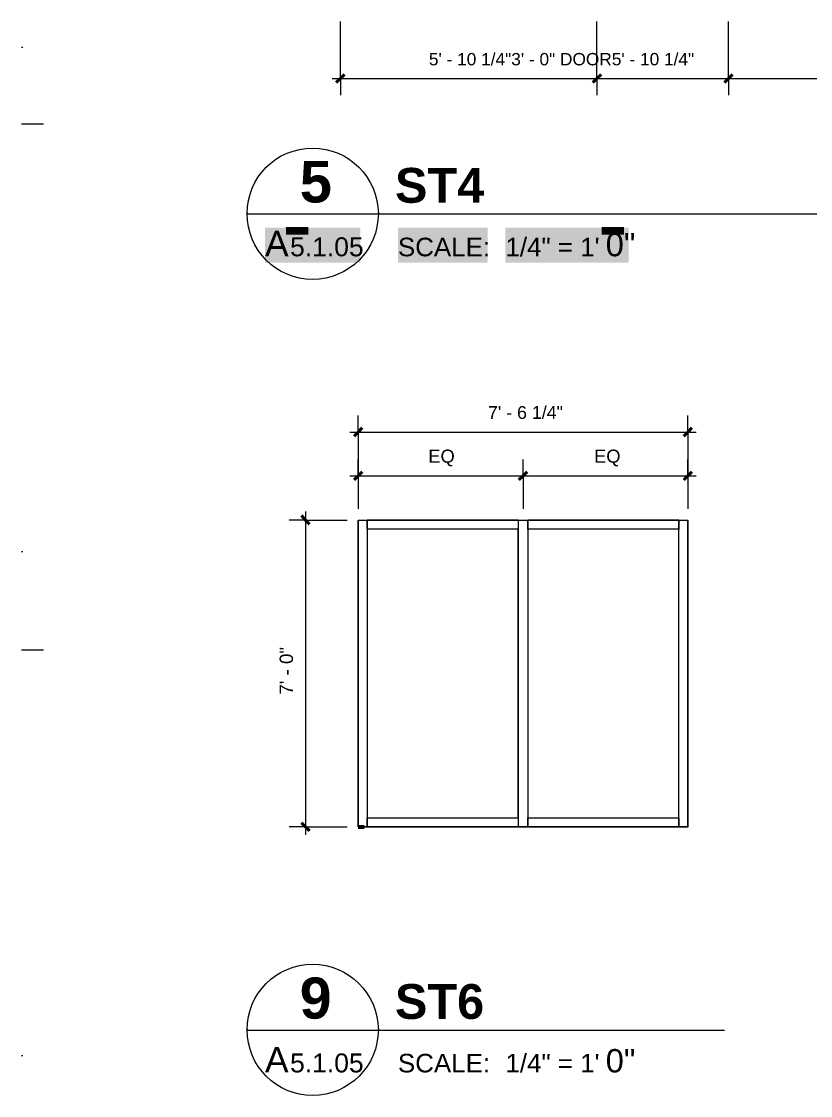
# Model space of a CAD drawing. Header units: inches. Extents: x -6061 to 13621, y -296 to 7483.
# Drawn here: x 11955.2 to 12171.4, y 52.8 to 347 of the extents above; entities that cross this region are included whole.
import ezdxf

# ---------------------------------------------------------------- set-up
doc = ezdxf.new("R2010")
doc.units = ezdxf.units.IN
doc.header["$MEASUREMENT"] = 0
doc.layers.get('0').update_dxf_attribs({"linetype": 'CONTINUOUS'})
doc.styles.add('Arial$001H0', font='arial.ttf')
doc.styles.add('Arial$101H0', font='arialbd.ttf')

msp = doc.modelspace()

# ---------------------------------------------------------------- hatches: boundary and pattern name
at = {"true_color": 0xffffff}
for points in [[(12021.89465, 280.89555), (12026.5399, 280.89555), (12026.5399, 290.50641), (12021.89465, 290.50641)], [(12026.5399, 280.89555), (12028.78243, 280.89555), (12028.78243, 290.50641), (12026.5399, 290.50641)], [(12028.78243, 280.89555), (12048.00415, 280.89555), (12048.00415, 290.50641), (12028.78243, 290.50641)], [(12058.33583, 280.89555), (12082.92361, 280.89555), (12082.92361, 290.50641), (12058.33583, 290.50641)], [(12087.80913, 280.89555), (12113.03764, 280.89555), (12113.03764, 290.50641), (12087.80913, 290.50641)], [(12113.03764, 280.89555), (12115.28017, 280.89555), (12115.28017, 290.50641), (12113.03764, 290.50641)], [(12115.28017, 280.89555), (12121.60732, 280.89555), (12121.60732, 290.50641), (12115.28017, 290.50641)]]:
    msp.add_hatch(color=7, dxfattribs=at).paths.add_polyline_path(points)

# ---------------------------------------------------------------- linework, layer by layer
at = {"color": 7, "linetype": 'Continuous', "lineweight": 9, "true_color": 0x000007}
for p, q in [((12042.558, 331.35257), (12042.558, 346.97021)), ((12112.87746, 331.35257), (12112.87746, 346.97021)), ((12148.91818, 331.35257), (12148.91818, 346.97021)), ((12040.31547, 331.35257), (12112.87746, 331.35257)), ((12042.558, 331.35257), (12042.558, 326.78741)), ((12112.87746, 331.35257), (12148.91818, 331.35257)), ((12112.87746, 331.35257), (12112.87746, 326.78741)), ((12148.91818, 331.35257), (12221.31999, 331.35257)), ((12148.91818, 331.35257), (12148.91818, 326.78741)), ((12017.00913, 294.27067), (12221.31999, 294.27067)), ((12047.44352, 234.52315), (12047.44352, 239.00822)), ((12137.7856, 234.52315), (12137.7856, 239.00822)), ((12045.20099, 234.52315), (12140.02814, 234.52315)), ((12047.44352, 234.52315), (12047.44352, 213.45935)), ((12137.7856, 234.52315), (12137.7856, 213.45935)), ((12047.44352, 222.50958), (12047.44352, 226.99465)), ((12092.61456, 222.50958), (12092.61456, 226.99465)), ((12137.7856, 222.50958), (12137.7856, 226.99465)), ((12045.20099, 222.50958), (12092.61456, 222.50958)), ((12047.44352, 222.50958), (12047.44352, 213.45935)), ((12092.61456, 222.50958), (12140.02814, 222.50958)), ((12092.61456, 222.50958), (12092.61456, 213.45935)), ((12137.7856, 222.50958), (12137.7856, 213.45935)), ((12033.02723, 212.73854), (12033.02723, 124.15845)), ((12033.02723, 210.41591), (12028.54216, 210.41591)), ((12033.02723, 210.41591), (12044.40008, 210.41591)), ((12047.44352, 210.41591), (12049.92633, 210.41591)), ((12047.44352, 126.40098), (12047.44352, 210.41591)), ((12047.44352, 210.41591), (12047.44352, 126.40098)), ((12049.92633, 207.93311), (12049.92633, 210.41591)), ((12091.33311, 210.41591), (12049.92633, 210.41591)), ((12049.92633, 210.41591), (12049.92633, 126.40098)), ((12091.33311, 210.41591), (12091.33311, 207.93311)), ((12091.33311, 210.41591), (12093.89601, 210.41591)), ((12091.33311, 210.41591), (12091.33311, 126.40098)), ((12093.89601, 207.93311), (12093.89601, 210.41591)), ((12135.3028, 210.41591), (12093.89601, 210.41591)), ((12093.89601, 210.41591), (12093.89601, 126.40098)), ((12135.3028, 210.41591), (12137.7856, 210.41591)), ((12135.3028, 126.40098), (12135.3028, 210.41591)), ((12135.3028, 210.41591), (12135.3028, 207.93311)), ((12137.7856, 126.40098), (12137.7856, 210.41591)), ((12091.33311, 207.93311), (12049.92633, 207.93311)), ((12091.33311, 207.93311), (12049.92633, 207.93311)), ((12049.92633, 207.93311), (12049.92633, 128.88379)), ((12091.33311, 128.88379), (12091.33311, 207.93311)), ((12135.3028, 207.93311), (12093.89601, 207.93311)), ((12093.89601, 207.93311), (12093.89601, 128.88379)), ((12135.3028, 207.93311), (12093.89601, 207.93311)), ((12135.3028, 128.88379), (12135.3028, 207.93311)), ((12049.92633, 128.88379), (12091.33311, 128.88379)), ((12049.92633, 126.40098), (12049.92633, 128.88379)), ((12049.92633, 128.88379), (12091.33311, 128.88379)), ((12091.33311, 128.88379), (12091.33311, 126.40098)), ((12093.89601, 128.88379), (12135.3028, 128.88379)), ((12093.89601, 126.40098), (12093.89601, 128.88379)), ((12093.89601, 128.88379), (12135.3028, 128.88379)), ((12135.3028, 128.88379), (12135.3028, 126.40098)), ((12033.02723, 126.40098), (12028.54216, 126.40098)), ((12033.02723, 126.40098), (12044.40008, 126.40098)), ((12047.44352, 126.40098), (12049.92633, 126.40098)), ((12049.92633, 126.40098), (12047.44352, 126.40098)), ((12091.33311, 126.40098), (12049.92633, 126.40098)), ((12049.92633, 126.40098), (12091.33311, 126.40098)), ((12091.33311, 126.40098), (12093.89601, 126.40098)), ((12093.89601, 126.40098), (12091.33311, 126.40098)), ((12135.3028, 126.40098), (12093.89601, 126.40098)), ((12093.89601, 126.40098), (12135.3028, 126.40098)), ((12137.7856, 126.40098), (12135.3028, 126.40098)), ((12135.3028, 126.40098), (12137.7856, 126.40098)), ((12017.00913, 70.73809), (12147.79691, 70.73809))]:
    msp.add_line(p, q, dxfattribs=at)
at = {"color": 8, "linetype": 'Continuous', "lineweight": 9, "true_color": 0x7f7f7f}
for p, q in [((11955.17927, 339.92225), (11955.57972, 339.92225)), ((11955.17927, 318.93854), (11961.18605, 318.93854)), ((11955.17927, 201.84623), (11955.57972, 201.84623)), ((11955.17927, 174.85573), (11961.18605, 174.85573)), ((11955.17927, 63.77021), (11955.57972, 63.77021))]:
    msp.add_line(p, q, dxfattribs=at)
at = {"color": 7, "linetype": 'Continuous', "lineweight": 40, "true_color": 0x000007}
for p, q in [((12042.558, 331.35257), (12043.67927, 332.47383)), ((12112.87746, 331.35257), (12113.99872, 332.47383)), ((12148.91818, 331.35257), (12150.03945, 332.47383)), ((12042.558, 331.35257), (12041.43673, 330.2313)), ((12112.87746, 331.35257), (12111.75619, 330.2313)), ((12148.91818, 331.35257), (12147.79691, 330.2313)), ((12047.44352, 234.52315), (12048.56479, 235.64442)), ((12137.7856, 234.52315), (12138.90687, 235.64442)), ((12047.44352, 234.52315), (12046.32225, 233.40189)), ((12137.7856, 234.52315), (12136.66433, 233.40189)), ((12047.44352, 222.50958), (12048.56479, 223.63085)), ((12092.61456, 222.50958), (12093.73583, 223.63085)), ((12137.7856, 222.50958), (12138.90687, 223.63085)), ((12047.44352, 222.50958), (12046.32225, 221.38831)), ((12092.61456, 222.50958), (12091.49329, 221.38831)), ((12137.7856, 222.50958), (12136.66433, 221.38831)), ((12033.02723, 210.41591), (12031.90596, 211.61727)), ((12033.02723, 210.41591), (12034.1485, 209.29465)), ((12033.02723, 126.40098), (12031.90596, 127.52225)), ((12033.02723, 126.40098), (12034.1485, 125.27972))]:
    msp.add_line(p, q, dxfattribs=at)
at = {"color": 7, "linetype": 'Continuous', "lineweight": 18, "true_color": 0x000007}
for p, q in [((12047.44352, 210.41591), (12137.7856, 210.41591)), ((12137.7856, 210.41591), (12137.7856, 126.40098)), ((12137.7856, 126.40098), (12137.86569, 126.40098))]:
    msp.add_line(p, q, dxfattribs=at)
at = {"color": 1, "linetype": 'Continuous', "lineweight": 53, "true_color": 0x000001}
msp.add_line((12047.44352, 126.40098), (12049.04533, 126.40098), dxfattribs=at)
at = {"color": 7, "linetype": 'Continuous', "lineweight": 9, "true_color": 0x000007}
for points in [[(12017.00913, 294.35076), (12017.00913, 304.28198), (12025.01818, 312.29103), (12034.9494, 312.29103)], [(12034.9494, 312.29103), (12044.88062, 312.29103), (12052.88967, 304.28198), (12052.96976, 294.35076)], [(12017.00913, 294.35076), (12017.00913, 294.67112), (12017.00913, 294.67112), (12017.00913, 294.35076)], [(12034.9494, 276.33039), (12025.01818, 276.33039), (12017.00913, 284.41953), (12017.00913, 294.35076)], [(12052.96976, 294.35076), (12052.96976, 284.41953), (12044.88062, 276.33039), (12034.9494, 276.33039)], [(12052.96976, 294.35076), (12052.96976, 294.67112), (12052.96976, 294.67112), (12052.96976, 294.35076)], [(12017.00913, 70.81818), (12017.00913, 80.7494), (12025.01818, 88.75845), (12034.9494, 88.75845)], [(12034.9494, 88.75845), (12044.88062, 88.75845), (12052.88967, 80.7494), (12052.96976, 70.81818)], [(12017.00913, 70.81818), (12017.00913, 71.13854), (12017.00913, 71.13854), (12017.00913, 70.81818)], [(12034.9494, 52.79781), (12025.01818, 52.79781), (12017.00913, 60.88696), (12017.00913, 70.81818)], [(12052.96976, 70.81818), (12052.96976, 60.88696), (12044.88062, 52.79781), (12034.9494, 52.79781)], [(12052.96976, 70.81818), (12052.96976, 71.13854), (12052.96976, 71.13854), (12052.96976, 70.81818)]]:
    msp.add_open_spline(points, degree=3, dxfattribs=at)

# ---------------------------------------------------------------- texts
at = {"color": 7, "true_color": 0x000007}
for s, height, style, p in [('5\' - 10 1/4"3\' - 0" DOOR5\' - 10 1/4"', 3.3863797, 'Arial$001H0', (12066.82535, 334.95642)), ('5', 11.37839, 'Arial$101H0', (12031.42537, 297.39401)), ('ST4', 9.54154, 'Arial$101H0', (12057.53702, 297.31392)), ('A', 6.97383, 'Arial$001H0', (12021.89461, 282.65735)), ('-', 18.01876, 'Arial$001H0', (12026.53985, 282.65735)), ('-', 18.01876, 'Arial$001H0', (12113.03755, 282.65735)), ('0"', 6.400615, 'Arial$001H0', (12115.28009, 282.65735)), ('5.1.05', 5.192527, 'Arial$001H0', (12028.78238, 282.65735)), ('SCALE:', 5.086183, 'Arial$001H0', (12058.33576, 282.65735)), ('1/4" = 1\'', 5.083054, 'Arial$001H0', (12087.80906, 282.65735)), ('7\' - 6 1/4"', 3.4905041, 'Arial$001H0', (12083.00362, 238.12703)), ('EQ', 3.590405, 'Arial$001H0', (12066.66518, 226.11346)), ('EQ', 3.590405, 'Arial$001H0', (12112.0843, 226.11346)), ('9', 11.25462, 'Arial$101H0', (12031.42537, 73.86151)), ('ST6', 9.540393, 'Arial$101H0', (12057.53288, 73.78142)), ('A', 6.97383, 'Arial$001H0', (12021.89461, 59.12485)), ('0"', 6.400615, 'Arial$001H0', (12115.28009, 59.12485)), ('5.1.05', 5.192527, 'Arial$001H0', (12028.78238, 59.12485)), ('SCALE:', 5.086183, 'Arial$001H0', (12058.33576, 59.12485)), ('1/4" = 1\'', 5.083054, 'Arial$001H0', (12087.80906, 59.12485))]:
    msp.add_text(s, height=height, dxfattribs=dict(at, style=style)).set_placement(p)
at = {"color": 7, "true_color": 0x000007, "style": 'Arial$001H0'}
msp.add_text('7\' - 0"', height=3.667117, rotation=90, dxfattribs=at).set_placement((12029.58328, 162.60174))

doc.saveas('drawing.dxf')
